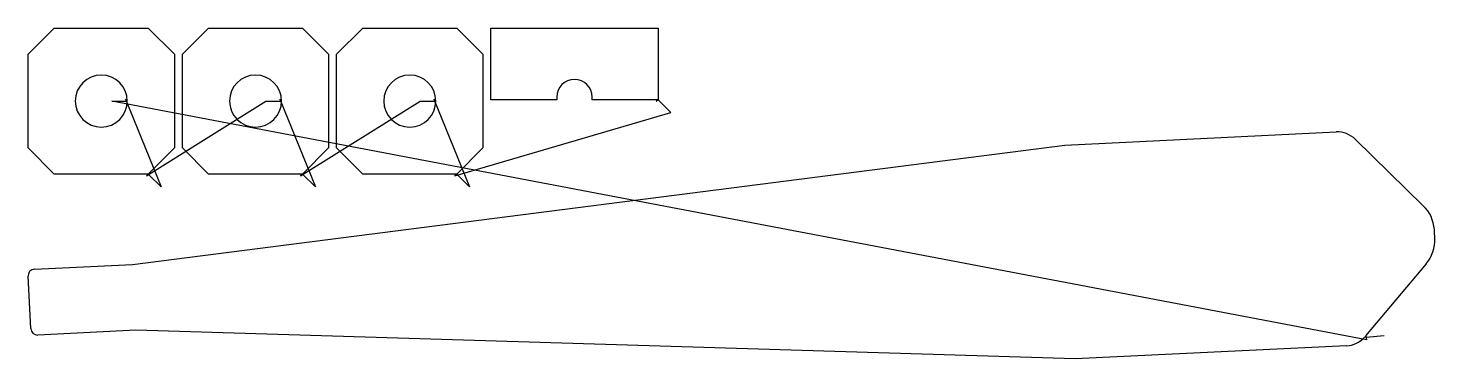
# Model space of a CAD drawing. Header units: metres. Extents: x 7 to 2710, y 7 to 644.
import ezdxf

# ---------------------------------------------------------------- set-up
doc = ezdxf.new("R2010")
doc.units = ezdxf.units.M

msp = doc.modelspace()

# ---------------------------------------------------------------- linework, layer by layer
at = {"layer": 'TOOL_0'}
for p, q in [((7.15, 593.556), (57.443, 643.849)), ((57.443, 643.849), (237.857, 643.849)), ((237.857, 643.849), (288.15, 593.556)), ((303.513, 593.556), (353.806, 643.849)), ((353.806, 643.849), (534.22, 643.849)), ((534.22, 643.849), (584.513, 593.556)), ((599.898, 593.556), (650.191, 643.849)), ((650.191, 643.849), (830.605, 643.849)), ((830.605, 643.849), (880.898, 593.556)), ((896.302, 505.949), (896.302, 643.849)), ((896.302, 643.849), (1217.302, 643.849)), ((1217.302, 643.849), (1217.302, 505.949)), ((7.15, 413.142), (7.15, 593.556)), ((288.15, 593.556), (288.15, 413.142)), ((303.513, 413.142), (303.513, 593.556)), ((584.513, 593.556), (584.513, 413.142)), ((599.898, 413.142), (599.898, 593.556)), ((880.898, 593.556), (880.898, 413.142)), ((2578.227, 43.552), (167.65, 503.349)), ((167.65, 503.349), (197.65, 503.349)), ((197.65, 503.349), (194.114, 506.885)), ((194.114, 506.885), (262.606, 338.1)), ((234.321, 359.313), (464.013, 503.349)), ((464.013, 503.349), (494.013, 503.349)), ((494.013, 503.349), (490.477, 506.885)), ((490.477, 506.885), (558.969, 338.1)), ((530.684, 359.313), (760.398, 503.349)), ((760.398, 503.349), (790.398, 503.349)), ((790.398, 503.349), (786.862, 506.885)), ((786.862, 506.885), (855.354, 338.1)), ((1022.802, 505.949), (896.302, 505.949)), ((1022.802, 511.149), (1022.802, 505.949)), ((1090.802, 505.949), (1090.802, 511.149)), ((1217.302, 505.949), (1090.802, 505.949)), ((1217.302, 505.949), (1213.766, 502.413)), ((1242.051, 481.2), (1217.302, 505.949)), ((827.069, 359.313), (1242.051, 481.2)), ((1998.72, 418.663), (2519.999, 443.943)), ((57.443, 362.849), (7.15, 413.142)), ((207.775, 189.14), (1998.72, 418.663)), ((288.15, 413.142), (237.857, 362.849)), ((353.806, 362.849), (303.513, 413.142)), ((584.513, 413.142), (534.22, 362.849)), ((650.191, 362.849), (599.898, 413.142)), ((880.898, 413.142), (830.605, 362.849)), ((2557.419, 429.711), (2687.679, 302.046)), ((237.857, 362.849), (57.443, 362.849)), ((237.857, 362.849), (234.321, 359.313)), ((262.606, 338.1), (237.857, 362.849)), ((534.22, 362.849), (353.806, 362.849)), ((534.22, 362.849), (530.684, 359.313)), ((558.969, 338.1), (534.22, 362.849)), ((830.605, 362.849), (650.191, 362.849)), ((830.605, 362.849), (827.069, 359.313)), ((855.354, 338.1), (830.605, 362.849)), ((2693.118, 189.883), (2576.788, 51.361)), ((12.033, 65.514), (7.141, 166.395)), ((19.496, 180.009), (207.775, 189.14)), ((213.847, 62.289), (25.647, 53.159)), ((2018.676, 7.147), (213.847, 62.289)), ((2539.955, 32.427), (2018.676, 7.147)), ((2577.793, 48.534), (2574.841, 49.079)), ((2576.788, 51.361), (2577.793, 48.533)), ((2612.661, 51.571), (2577.793, 48.534)), ((2577.793, 48.533), (2578.227, 43.552))]:
    msp.add_line(p, q, dxfattribs=at)
for centre, radius, start, end in [((147.65, 503.349), 50, 0, 180), ((444.013, 503.349), 50, 0, 180), ((740.398, 503.349), 50, 0, 180), ((1056.802, 511.149), 34, 0, 180), ((147.65, 503.349), 50, 180, 0), ((444.013, 503.349), 50, 180, 0), ((740.398, 503.349), 50, 180, 0), ((2522.421, 394.002), 50, 45.576123, 92.776511), ((2637.564, 250.95), 71.57, 4.135239, 45.555329), ((1990.456, 212.019), 719.844, 2.174176, 3.51169), ((2638.365, 235.865), 71.5, 319.976196, 2.776128), ((20.126, 167.025), 13, 92.777885, 182.777671), ((25.017, 66.144), 13, 182.777885, 272.777671), ((2537.534, 82.368), 50, 272.775366, 318.257498)]:
    msp.add_arc(centre, radius, start, end, dxfattribs=at)

doc.saveas('drawing.dxf')
